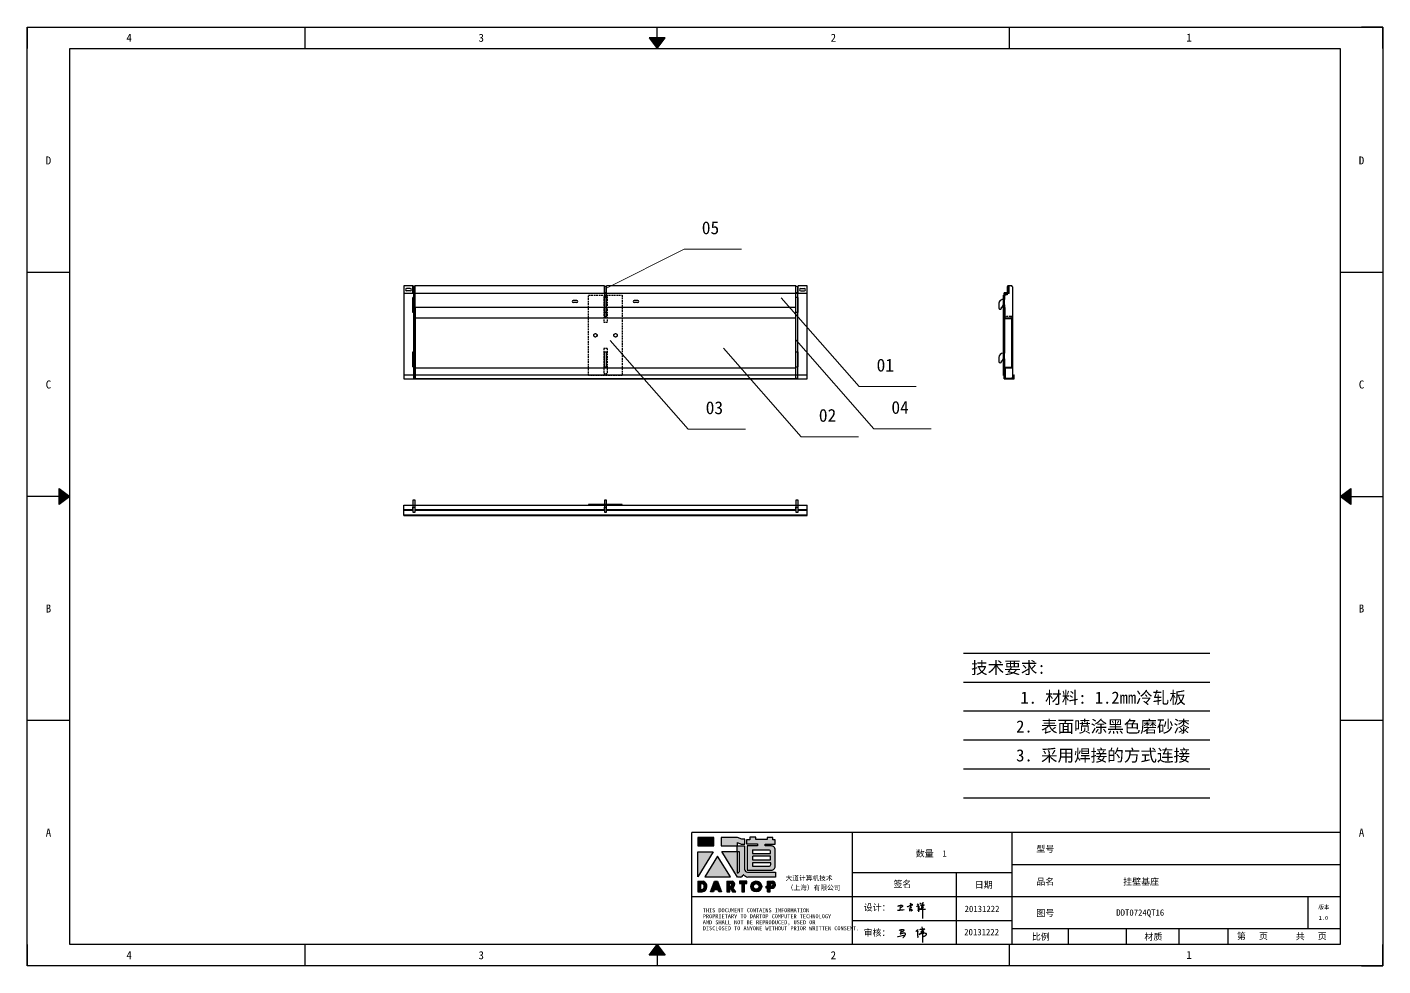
# Model space of a CAD drawing. Header units: millimetres. Extents: x 120943 to 145233, y 4425 to 40233.
# Drawn here: x 121812 to 124372, y 24643 to 26416 of the extents above; entities that cross this region are included whole.
import ezdxf
from ezdxf.enums import TextEntityAlignment as Align

# ---------------------------------------------------------------- set-up
doc = ezdxf.new("R2010")
doc.units = ezdxf.units.MM
doc.linetypes.add('DOT', pattern=[0.25, 0, -0.25])
doc.linetypes.add('HIDDEN2', pattern=[4.7625, 3.175, -1.5875])
for name, color, linetype in [('4', 7, 'Continuous'), ('hidden', 3, 'HIDDEN2'), ('print', 30, 'Continuous')]:
    doc.layers.add(name, color=color, linetype=linetype)
doc.layers.add('dim', color=2, linetype='Continuous', lineweight=9)
doc.styles.add('Dartop', font='SIMFANG.TTF')
doc.styles.add('HZ', font='SimSun.ttf')
doc.styles.add('hzHT', font='SIMHEI.TTF')

# ---------------------------------------------------------------- blocks, each defined once
blk = doc.blocks.new('*U5')
at = {"color": 254, "linetype": 'Continuous', "extrusion": (0, 0, -1)}
for points in [[(-17, 0.333), (-16.812, 0.25), (-17, 0.5)], [(-17, 0.333), (-17.188, 0.25), (-16.812, 0.25)], [(-17, 0.333), (-17, 0.5), (-17.188, 0.25)]]:
    blk.add_solid(points, dxfattribs=at)
blk = doc.blocks.new('*U4')
at = {"color": 254, "linetype": 'Continuous', "extrusion": (0, 0, -1)}
for points in [[(-33.167, 11), (-33, 11), (-33.25, 11.188)], [(-33.167, 11), (-33.25, 11.188), (-33.25, 10.812)], [(-33.167, 11), (-33.25, 10.812), (-33, 11)]]:
    blk.add_solid(points, dxfattribs=at)
blk = doc.blocks.new('*U6')
at = {"color": 254, "linetype": 'Continuous'}
for points in [[(17, 21.667), (17.188, 21.75), (16.812, 21.75)], [(17, 21.667), (16.812, 21.75), (17, 21.5)], [(17, 21.667), (17, 21.5), (17.188, 21.75)]]:
    blk.add_solid(points, dxfattribs=at)
blk = doc.blocks.new('*U3')
at = {"color": 254, "linetype": 'Continuous', "extrusion": (0, 0, -1)}
for points in [[(-0.833, 11), (-0.75, 10.812), (-0.75, 11.188)], [(-0.833, 11), (-0.75, 11.188), (-1, 11)], [(-0.833, 11), (-1, 11), (-0.75, 10.812)]]:
    blk.add_solid(points, dxfattribs=at)
blk = doc.blocks.new('dadao')
for p, q in [((48, 19.2), (44.9, 10.4)), ((44.9, 10.4), (51.2, 10.4)), ((51.2, 10.4), (48, 19.2))]:
    blk.add_line(p, q)
for points in [[(41.8, 121.6), (41.8, 143.7), (-0.4, 143.7), (-0.4, 121.6), (41.8, 121.6)], [(104.8, 122), (104.8, 130.3), (114.1, 126.3), (124.2, 126.3), (124.2, 139.6), (115.9, 139.6), (105.1, 143.9), (61.5, 143.9)], [(61.7, 144), (61.7, 121.3), (103.9, 121.3)], [(113.4, 38.7), (105.1, 38.7), (63, 106.5), (103.9, 106.5), (103.9, 120.9), (103.9, 121.3)], [(109.7, 53.6), (109.7, 106.2), (104.3, 106.2), (104.3, 50.4), (106.6, 50.4)], [(144.6, 94.4), (144.6, 84.8), (192, 84.8), (192, 94.1), (144.9, 94.1)], [(120.2, 45), (119.5, 45), (119.5, 44.6)], [(0, 28), (0, 0), (11.8, 0)], [(0.1, 28), (14, 28)], [(7.1, 21.8), (7.1, 6.1), (12, 6.1)], [(7.1, 21.8), (11.4, 21.8)], [(76.8, 28.2), (76.8, 0), (84.1, 0), (84.1, 11.1), (91.6, -0.1), (100.3, -0.1), (91.7, 11.1)], [(76.8, 28.2), (90.6, 28.2)], [(84, 22.7), (84, 15.3), (87.2, 15.3)], [(84, 22.7), (87.3, 22.7)], [(183.7, 0), (183.7, 9.6), (180.6, 9.6), (180.6, 14.9), (183.8, 14.9), (183.8, 28.1), (196.1, 28.1), (196.5, 28.1)], [(183.7, 0), (190.9, 0), (190.9, 9.6), (198.8, 9.6)], [(194.9, 22.3), (190.8, 22.3), (190.8, 15), (194.4, 15)]]:
    blk.add_lwpolyline(points)
blk.add_lwpolyline([(137.1, 144.2), (137.1, 137.9), (128.3, 137.9), (128.3, 126.5), (157.3, 126.5), (157.3, 121.5), (130.3, 121.5), (130.3, 57.5), (194.4, 57.5, 0.414214), (204.4, 67.5), (204.4, 111.3, 0.414214), (194.4, 121.3), (177.5, 121.3), (177.5, 126.3), (204.7, 126.3), (204.7, 137.7), (198.2, 137.7), (198.2, 143.9), (183.3, 143.9), (183.3, 138), (153, 138), (153, 144.2), (137.1, 144.2)], format="xyb", close=True)
for points in [[(104.8, 122), (123.4, 122), (123.4, 60, 0.414214), (131.4, 52), (204.8, 52), (204.8, 39.1), (131.7, 39.1)], [(144.3, 110.8), (144.3, 101.8), (192.3, 101.8), (192.3, 105.5, 0.414214), (187.3, 110.5), (144.3, 110.5)], [(144.6, 77), (144.6, 67.5), (187.6, 67.5, 0.414214), (192.6, 72.5), (192.6, 76.4), (144.6, 76.4)]]:
    blk.add_lwpolyline(points, format="xyb")
for points in [[(-0.3, 106.2), (40.4, 106.2), (-0.3, 39.7), (-0.3, 106.2)], [(51.7, 94.1), (18.4, 39.3), (86.2, 39.3)], [(43.8, 28.2), (51.8, 28.2), (62.6, -0.1), (55, -0.1), (53.2, 5), (42.9, 5), (41.1, 0), (33.6, 0)], [(110, 28.1), (110, 21.9), (116, 21.9), (116, -0.1), (123.2, -0.1), (123.2, 22), (129.2, 22), (129.2, 28.1), (110, 28.1)]]:
    blk.add_lwpolyline(points, close=True)
for radius in [14.5, 7.44]:
    blk.add_circle((154.2, 14.2), radius)
for centre, radius, start, end in [((99.2, 60.7), 12.6, 305.6399, 325.969), ((111.6, 46.7), 8.19, 282.9811, 347.6627), ((136, 61.7), 22.9, 226.7358, 259.3209), ((8.5, 13.9), 8.49, 294.2143, 69.7177), ((9.6, 14.2), 14.4, 278.6604, 72.3203), ((86.4, 19), 3.8, 282.527, 76.7196), ((88.6, 19.4), 8.95, 290.6073, 77.2124), ((193.7, 18.7), 3.8, 280.9891, 72.5513), ((195.7, 18.6), 9.51, 288.8959, 85.2442)]:
    blk.add_arc(centre, radius, start, end)
blk = doc.blocks.new('h')
for p, q in [((20768.1, -2360.9), (20773, -2359.1)), ((20769.5, -2366.9), (20769.8, -2370.6)), ((20769.8, -2370.6), (20770.9, -2378)), ((20770.9, -2378), (20771.5, -2370.6)), ((20772.4, -2369.3), (20774.9, -2367.8)), ((20773, -2359.1), (20784.1, -2355.2)), ((20773.3, -2331.8), (20775.3, -2338.7)), ((20789.1, -2340.9), (20773.5, -2331.9)), ((20775.3, -2338.7), (20775.6, -2351.2)), ((20775.6, -2351.2), (20775.5, -2357.3)), ((20782.2, -2369.2), (20780, -2377.1)), ((20780, -2377.1), (20788.3, -2371.3)), ((20780.1, -2366.4), (20780.8, -2366.4)), ((20781.9, -2367.4), (20782.2, -2369.2)), ((20845.7, -2343.5), (20848.4, -2353)), ((20848.9, -2370.3), (20847.9, -2424)), ((20848.4, -2353), (20848.9, -2370.3))]:
    blk.add_line(p, q)
for points in [[(20696.6, -2372.4, 0.002073), (20710.6, -2371.9, 0.016137), (20719.6, -2371.3, 0.008314), (20736.9, -2369.3)], [(20699.1, -2348.2, -0.029745), (20704.6, -2345.4, -0.046842), (20708.4, -2344.2, -0.00919), (20714.3, -2343, -0.018517), (20717.2, -2342.5, -0.037841), (20720.3, -2342.4, -0.039541), (20723.2, -2342.8, -0.149785), (20726, -2344.3, -0.204935), (20726.9, -2346.6, -0.074872), (20726.5, -2348.3, -0.061615), (20725.6, -2350.3, -0.034204), (20723.8, -2352.6, -0.045776), (20722.3, -2354.1, -0.054985), (20720.4, -2355.3, -0.036348), (20717.3, -2356.5, -0.067752), (20715.7, -2356.8, -0.043553), (20713.2, -2356.7)], [(20755, -2351.9, -0.024077), (20759.9, -2350.1, -0.013147), (20768.7, -2346.5, -0.00522), (20775.4, -2344.1, -0.018517), (20777.3, -2343.4, -0.008274), (20786.3, -2341, -0.039541), (20788.3, -2340.8, -0.079216), (20789.4, -2341, -0.204935)], [(20813.5, -2350.1, 0.007348), (20815.9, -2348.7, 0.008421), (20818, -2347.3, 0.009459), (20819.7, -2346.2, -0.016325), (20820.7, -2345.5, -0.173771), (20821.8, -2345.3, -0.085159), (20823.9, -2346, -0.125883), (20826, -2347.9, -0.160659), (20826.6, -2350.1, -0.010447), (20826.5, -2352.3, -0.008247), (20826.2, -2355.1, -0.002698), (20825.3, -2374, 0.001562), (20823.9, -2383.7, 0.016137)], [(20816.8, -2335, -0.053561), (20819.6, -2336.1, -0.075272), (20821.3, -2337.3, -0.005295), (20822.5, -2338.5, -0.009337), (20823.1, -2339.1, -0.026146), (20823.7, -2339.8, -0.016644), (20824.5, -2340.9)], [(20832.1, -2329.2, -0.053561), (20834.9, -2330.3, -0.075272), (20836.7, -2331.5, -0.005295), (20837.8, -2332.6, -0.009337), (20838.5, -2333.3, -0.026146), (20839, -2334, -0.016644), (20839.8, -2335.1)], [(20836, -2343.7, -0.02797), (20842.1, -2342.6, -0.048868), (20845.6, -2342.2, -0.00919), (20851.1, -2341.4, -0.018517), (20853.9, -2341.1, -0.037841), (20856.7, -2341.2, -0.039541), (20859.4, -2341.6, -0.018282), (20840.6, -2354.7, -0.000937)], [(20847.6, -2340.2, 0.021784), (20849.6, -2335.9, 0.028296), (20850.8, -2332.4, 0.008136), (20851.9, -2328.2, 0.028913), (20852.2, -2327, 0.08193), (20852.1, -2325.9, 0.075058), (20851.7, -2324.7, 0.275043)]]:
    blk.add_lwpolyline(points, format="xyb")
for points in [[(20711.3, -2343.5), (20711.3, -2343.5), (20711.5, -2355.8), (20710.7, -2368), (20710.6, -2371.9)], [(20821.5, -2350.6), (20822.4, -2359.2), (20822.2, -2364.9), (20821.7, -2369), (20821.3, -2376.3), (20823.6, -2368.5), (20827.2, -2366.3), (20829.5, -2366.3)], [(20840.6, -2354.7), (20850, -2354.7), (20855, -2354.3), (20845.9, -2361.1), (20840.5, -2364), (20833, -2367.5), (20863.2, -2367.4), (20865.9, -2367.3)]]:
    blk.add_lwpolyline(points)
for centre, radius, start, end in [((20773.7, -2371.2), 2.3, 121.9907, 163.60158), ((20787.5, -2406), 40.3, 100.61827, 108.24823), ((20780.8, -2367.6), 1.15, 9.4675, 90)]:
    blk.add_arc(centre, radius, start, end)
blk = doc.blocks.new('HSDJDUJF')
for p, q in [((-3434, 12530.9), (-3434, 12544.4)), ((-3432.8, 12544.4), (-3434, 12544.4)), ((-3432.8, 12529.7), (-3432.8, 12544.4)), ((-3442.3, 12368.4), (-3442.3, 12530.9)), ((-3434, 12530.9), (-3442.3, 12530.9)), ((-3441.1, 12369.6), (-3441.1, 12529.7)), ((-3432.8, 12529.7), (-3441.1, 12529.7)), ((-3442.3, 12368.4), (-3422.8, 12368.4)), ((-3441.1, 12369.6), (-3424, 12369.6)), ((-3424, 12369.6), (-3424, 12375.9)), ((-3424, 12375.9), (-3422.8, 12375.9)), ((-3422.8, 12368.4), (-3422.8, 12375.9))]:
    blk.add_line(p, q)
blk = doc.blocks.new('NFXJNMFM')
for p, q in [((-1379.6, 12736.5), (-1379.6, 12757.7)), ((-1379.6, 12757.7), (-1378.4, 12757.7)), ((-1378.4, 12737.7), (-1378.4, 12757.7)), ((-1379.6, 12736.5), (-1366.3, 12736.5)), ((-1378.4, 12737.7), (-1365.1, 12737.7)), ((-1366.3, 12644.9), (-1366.3, 12736.5)), ((-1365.1, 12643.7), (-1365.1, 12737.7)), ((-1379.6, 12644.9), (-1379.6, 12623.7)), ((-1379.6, 12644.9), (-1366.3, 12644.9)), ((-1378.4, 12643.7), (-1378.4, 12623.7)), ((-1378.4, 12643.7), (-1365.1, 12643.7)), ((-1379.6, 12623.7), (-1378.4, 12623.7))]:
    blk.add_line(p, q)
blk = doc.blocks.new('HSHDUJD')
for p, q in [((-1935.5, 12388.2), (-1935.5, 12381.7)), ((-1930.5, 12390.2), (-1933.5, 12390.2)), ((-1930.5, 12405.2), (-1930.5, 12390.2)), ((-1923, 12407.2), (-1928.5, 12407.2)), ((-1921, 12405.2), (-1921, 12381.7)), ((-1921, 12388.2), (-1921, 12352.2)), ((-1946.5, 12373.7), (-1946.5, 12365.7)), ((-1941.5, 12367.2), (-1940, 12367.2)), ((-1941.5, 12365.7), (-1941.5, 12367.2)), ((-1940, 12367.2), (-1938.5, 12371.2)), ((-1938.5, 12381.7), (-1935.5, 12381.7)), ((-1938.5, 12371.2), (-1935.5, 12371.2)), ((-1935.5, 12371.2), (-1935.5, 12352.2)), ((-1924, 12349.2), (-1932.5, 12349.2))]:
    blk.add_line(p, q)
for centre, radius, start, end in [((-1933.5, 12388.2), 2, 90, 180), ((-1928.5, 12405.2), 2, 90, 180), ((-1923, 12405.2), 2, 0, 90), ((-1938.5, 12373.7), 8, 90, 180), ((-1944, 12365.7), 2.5, 180, 0), ((-1932.5, 12352.2), 3, 180, 270), ((-1924, 12352.2), 3, 270, 0)]:
    blk.add_arc(centre, radius, start, end)
blk = doc.blocks.new('SHYRJDUJ')
for p, q in [((-1764.1, 12062.2), (-1764.1, 12047.2)), ((-1756.6, 12064.2), (-1762.1, 12064.2)), ((-1754.6, 12062.2), (-1754.6, 12038.7)), ((-1780.1, 12030.7), (-1780.1, 12022.7)), ((-1772.1, 12038.7), (-1769.1, 12038.7)), ((-1769.1, 12045.2), (-1769.1, 12038.7)), ((-1764.1, 12047.2), (-1767.1, 12047.2)), ((-1754.6, 12045.2), (-1754.6, 11891.7)), ((-1775.1, 12024.2), (-1773.6, 12024.2)), ((-1775.1, 12022.7), (-1775.1, 12024.2)), ((-1773.6, 12024.2), (-1772.1, 12028.2)), ((-1772.1, 12028.2), (-1769.1, 12028.2)), ((-1769.1, 12028.2), (-1769.1, 11937.2)), ((-1780.1, 11929.2), (-1780.1, 11921.2)), ((-1772.1, 11937.2), (-1769.1, 11937.2)), ((-1775.1, 11922.7), (-1773.6, 11922.7)), ((-1775.1, 11921.2), (-1775.1, 11922.7)), ((-1773.6, 11922.7), (-1772.1, 11926.7)), ((-1772.1, 11926.7), (-1769.1, 11926.7)), ((-1769.1, 11926.7), (-1769.1, 11899.7)), ((-1769.1, 11899.7), (-1768.6, 11899.7)), ((-1768.6, 11899.7), (-1768.6, 11891.7)), ((-1766.6, 11889.7), (-1756.6, 11889.7))]:
    blk.add_line(p, q)
for centre, radius, start, end in [((-1762.1, 12062.2), 2, 90, 180), ((-1756.6, 12062.2), 2, 0, 90), ((-1772.1, 12030.7), 8, 90, 180), ((-1767.1, 12045.2), 2, 90, 180), ((-1777.6, 12022.7), 2.5, 180, 0), ((-1772.1, 11929.2), 8, 90, 180), ((-1777.6, 11921.2), 2.5, 180, 0), ((-1766.6, 11891.7), 2, 180, 270), ((-1756.6, 11891.7), 2, 270, 0)]:
    blk.add_arc(centre, radius, start, end)
blk = doc.blocks.new('GSEHJ')
for p, q in [((-2263.6, 12103.5), (-2200.1, 12103.5)), ((-2263.6, 11951.5), (-2263.6, 12103.5)), ((-2235.1, 12100.5), (-2228.6, 12100.5)), ((-2235.1, 12100.5), (-2235.1, 12052.5)), ((-2228.6, 12100.5), (-2228.6, 12052.5)), ((-2200.1, 12103.5), (-2200.1, 11951.5)), ((-2235.1, 12052.5), (-2228.6, 12052.5)), ((-2228.6, 12002.5), (-2235.1, 12002.5)), ((-2235.1, 12002.5), (-2235.1, 11954.5)), ((-2228.6, 12002.5), (-2228.6, 11954.5)), ((-2228.6, 11954.5), (-2235.1, 11954.5)), ((-2200.1, 11951.5), (-2263.6, 11951.5))]:
    blk.add_line(p, q)
for centre in [(-2250.8, 12027.5), (-2212.8, 12027.5)]:
    blk.add_circle(centre, 3.25)

msp = doc.modelspace()

# ---------------------------------------------------------------- hatches: boundary and pattern name
for points in [[(123108.203, 24885.529), (123078.068, 24885.529), (123078.068, 24869.785), (123108.203, 24869.785)], [(123107.233, 24858.769), (123078.149, 24858.769), (123078.149, 24811.283)], [(123115.295, 24850.152), (123091.52, 24810.967), (123139.932, 24810.967)], [(123170.671, 24802.949), (123156.913, 24802.949), (123156.913, 24798.584), (123161.206, 24798.584), (123161.206, 24782.855), (123166.345, 24782.855), (123166.345, 24798.594), (123170.671, 24798.594)]]:
    msp.add_hatch(color=0).paths.add_polyline_path(points)
h = msp.add_hatch(color=0)
h.paths.add_polyline_path([(123153.237, 24875.961), (123159.888, 24873.088), (123167.078, 24873.088), (123167.078, 24882.604), (123161.146, 24882.604), (123153.417, 24885.657), (123122.442, 24885.657), (123122.442, 24869.562), (123152.58, 24869.562), (123152.58, 24869.236), (123152.58, 24858.949), (123123.355, 24858.949), (123153.415, 24810.573), (123159.367, 24810.573, 0.27937482), (123163.712, 24814.799), (123163.712, 24815.022), (123164.237, 24815.022, 0.14314537), (123172.432, 24810.851), (123224.666, 24810.851), (123224.666, 24820.026), (123172.21, 24820.026, -0.41421356), (123166.496, 24825.74), (123166.496, 24870.07), (123153.237, 24870.07)])
h.paths.add_polyline_path([(123152.884, 24858.744), (123156.713, 24858.743), (123156.713, 24821.197, -0.08893574), (123154.494, 24818.914), (123152.87, 24818.914)], flags=16)
h = msp.add_hatch(color=0)
h.paths.add_polyline_path([(123224.576, 24881.272), (123219.928, 24881.272), (123219.928, 24885.693), (123209.306, 24885.693), (123209.306, 24881.493), (123187.618, 24881.493), (123187.618, 24885.914), (123176.26, 24885.914), (123176.26, 24881.411), (123169.984, 24881.411), (123169.984, 24873.261), (123190.695, 24873.261), (123190.695, 24869.656), (123171.396, 24869.656), (123171.396, 24824.016), (123217.212, 24824.016, 0.41421356), (123224.354, 24831.158), (123224.354, 24862.413, 0.41421356), (123217.212, 24869.555), (123205.101, 24869.555), (123205.101, 24873.093), (123224.576, 24873.093)])
h.paths.add_polyline_path([(123212.153, 24861.818, -0.41421356), (123215.724, 24858.247), (123215.724, 24855.628), (123181.421, 24855.628), (123181.421, 24861.818)], flags=16)
h.paths.add_polyline_path([(123215.502, 24850.102), (123215.502, 24843.47), (123181.643, 24843.47), (123181.643, 24850.102)], flags=16)
h.paths.add_polyline_path([(123215.945, 24837.501), (123215.945, 24834.661, -0.41421356), (123212.374, 24831.09), (123181.643, 24831.09), (123181.643, 24837.501)], flags=16)
h = msp.add_hatch(color=0)
h.paths.add_polyline_path([(123088.34, 24802.877), (123078.363, 24802.877), (123078.363, 24782.915), (123086.766, 24782.915, 0.79301591)])
h.paths.add_polyline_path([(123086.914, 24787.286), (123083.425, 24787.286), (123083.425, 24798.506), (123086.529, 24798.506, -0.67136089)], flags=16)
h = msp.add_hatch(color=0)
h.paths.add_polyline_path([(123115.37, 24803.042), (123109.676, 24803.042), (123102.353, 24782.893), (123107.747, 24782.893), (123109.016, 24786.464), (123116.323, 24786.464), (123117.62, 24782.85), (123123.057, 24782.85)])
h.paths.add_polyline_path([(123114.927, 24790.313), (123110.4, 24790.313), (123112.622, 24796.644)], flags=16)
h = msp.add_hatch(color=0)
h.paths.add_polyline_path([(123143.048, 24803.028), (123133.235, 24803.028), (123133.235, 24782.882), (123138.421, 24782.882), (123138.421, 24790.868), (123143.751, 24782.81), (123150.017, 24782.81), (123143.883, 24790.818, 0.74405494)])
h.paths.add_polyline_path([(123138.373, 24793.85), (123138.373, 24799.14), (123140.691, 24799.14, -0.79680897), (123140.656, 24793.85)], flags=16)
h = msp.add_hatch(color=0)
h.paths.add_polyline_path([(123178.151, 24793.027, 1), (123198.837, 24793.027, 1)])
h.paths.add_polyline_path([(123193.807, 24793.027, -1), (123183.18, 24793.027, -1)], flags=16)
h = msp.add_hatch(color=0)
h.paths.add_polyline_path([(123218.678, 24802.98), (123218.381, 24802.98), (123209.633, 24802.98), (123209.633, 24793.578), (123207.312, 24793.578), (123207.312, 24789.762), (123209.595, 24789.762), (123209.595, 24782.917), (123214.702, 24782.917), (123214.702, 24789.788), (123220.314, 24789.788, 0.81230381)])
h.paths.add_polyline_path([(123214.627, 24793.604), (123214.627, 24798.863), (123217.533, 24798.863, -0.77821343), (123217.236, 24793.604)], flags=16)

# ---------------------------------------------------------------- linework, layer by layer
at = {"color": 0, "linetype": 'DOT'}
for p, q in [((121812.106, 26415.76), (124331.279, 26415.76)), ((121812.106, 24683.373), (121812.106, 26375.471)), ((124371.567, 26375.471), (124371.567, 24683.373)), ((124331.279, 24643.085), (121812.106, 24643.085))]:
    msp.add_line(p, q, dxfattribs=at)
at = {"color": 0}
for p, q in [((121812.106, 26415.76), (121812.106, 26375.471)), ((122337.02, 26375.471), (122337.02, 26415.76)), ((123001.773, 26395.616), (123001.773, 26415.76)), ((123666.526, 26375.471), (123666.526, 26415.76)), ((124371.567, 26415.76), (124331.279, 26415.76)), ((124371.567, 26375.471), (124371.567, 26415.76)), ((121892.682, 24683.373), (121892.682, 26375.471)), ((121892.682, 26375.471), (124290.991, 26375.471)), ((124290.991, 26375.471), (124290.991, 24683.373)), ((121892.682, 25952.447), (121812.106, 25952.447)), ((124371.567, 25952.447), (124290.991, 25952.447)), ((121872.538, 25529.422), (121812.106, 25529.422)), ((124311.135, 25529.422), (124371.567, 25529.422)), ((121892.682, 25106.398), (121812.106, 25106.398)), ((124371.567, 25106.398), (124290.991, 25106.398)), ((124290.991, 24894.886), (123067.241, 24894.886)), ((123067.241, 24683.373), (123067.241, 24894.886)), ((123369.401, 24894.886), (123369.401, 24683.373)), ((123671.562, 24683.373), (123671.562, 24894.886)), ((123671.562, 24834.453), (124290.991, 24834.453)), ((123369.401, 24819.345), (123671.562, 24819.345)), ((123565.806, 24819.345), (123565.806, 24683.373)), ((123067.241, 24774.021), (123369.401, 24774.021)), ((123369.401, 24774.021), (124290.991, 24774.021)), ((124230.559, 24713.589), (124230.559, 24774.021)), ((123369.401, 24728.697), (123671.562, 24728.697)), ((123671.562, 24713.589), (124290.991, 24713.589)), ((123777.869, 24683.373), (123777.869, 24713.589)), ((123887.426, 24683.373), (123887.426, 24713.589)), ((123987.024, 24683.373), (123987.024, 24713.589)), ((124079.478, 24683.373), (124079.478, 24713.589)), ((121812.106, 24683.373), (121812.106, 24643.085)), ((124290.991, 24683.373), (121892.682, 24683.373)), ((122337.02, 24643.085), (122337.02, 24683.373)), ((123666.526, 24643.085), (123666.526, 24683.373)), ((124371.567, 24643.085), (124371.567, 24683.373)), ((123001.773, 24663.229), (123001.773, 24643.085)), ((124331.279, 24643.085), (124371.567, 24643.085))]:
    msp.add_line(p, q, dxfattribs=at)
for p, q in [((122523.467, 25927.428), (122523.467, 25751.428)), ((122540.467, 25927.428), (122523.467, 25927.428)), ((122540.467, 25912.728), (122540.467, 25927.428)), ((122901.967, 25927.428), (122544.467, 25927.428)), ((122544.467, 25912.728), (122544.467, 25927.428)), ((122901.967, 25912.728), (122901.967, 25927.428)), ((123263.467, 25927.428), (122905.967, 25927.428)), ((122905.967, 25912.728), (122905.967, 25927.428)), ((123263.467, 25912.728), (123263.467, 25927.428)), ((123284.467, 25927.428), (123267.467, 25927.428)), ((123267.467, 25912.728), (123267.467, 25927.428)), ((123284.467, 25751.428), (123284.467, 25927.428)), ((123284.467, 25912.728), (122523.467, 25912.728)), ((122535.467, 25921.928), (122528.467, 25921.928)), ((122535.467, 25917.928), (122528.467, 25917.928)), ((122544.467, 25913.928), (122540.467, 25913.928)), ((122544.467, 25904.928), (122540.467, 25904.928)), ((122540.467, 25876.928), (122540.467, 25904.928)), ((122544.467, 25876.928), (122544.467, 25904.928)), ((122905.967, 25913.928), (122901.967, 25913.928)), ((122905.967, 25904.928), (122901.967, 25904.928)), ((122901.967, 25876.928), (122901.967, 25904.928)), ((122905.967, 25876.928), (122905.967, 25904.928)), ((123267.467, 25913.928), (123263.467, 25913.928)), ((123267.467, 25904.928), (123263.467, 25904.928)), ((123263.467, 25876.928), (123263.467, 25904.928)), ((123267.467, 25876.928), (123267.467, 25904.928)), ((123272.467, 25921.928), (123279.467, 25921.928)), ((123272.467, 25917.928), (123279.467, 25917.928)), ((122544.467, 25876.928), (122540.467, 25876.928)), ((122544.467, 25886.428), (122544.467, 25752.428)), ((123263.467, 25886.428), (122544.467, 25886.428)), ((122849.967, 25899.728), (122842.967, 25899.728)), ((122849.967, 25895.728), (122842.967, 25895.728)), ((122905.967, 25876.928), (122901.967, 25876.928)), ((122964.967, 25899.728), (122957.967, 25899.728)), ((122964.967, 25895.728), (122957.967, 25895.728)), ((123263.467, 25752.428), (123263.467, 25886.428)), ((123267.467, 25876.928), (123263.467, 25876.928)), ((123263.467, 25866.428), (122544.467, 25866.428)), ((122540.467, 25802.428), (122544.467, 25802.428)), ((122540.467, 25774.428), (122540.467, 25802.428)), ((122544.467, 25774.428), (122544.467, 25802.428)), ((122901.967, 25802.428), (122905.967, 25802.428)), ((122901.967, 25774.428), (122901.967, 25802.428)), ((122905.967, 25774.428), (122905.967, 25802.428)), ((123263.467, 25802.428), (123267.467, 25802.428)), ((123263.467, 25774.428), (123263.467, 25802.428)), ((123267.467, 25774.428), (123267.467, 25802.428)), ((122540.467, 25774.428), (122544.467, 25774.428)), ((122901.967, 25774.428), (122905.967, 25774.428)), ((123263.467, 25774.428), (123267.467, 25774.428)), ((123284.467, 25751.428), (123284.467, 25796.428)), ((122523.467, 25758.928), (123284.467, 25758.928)), ((122523.467, 25751.428), (123284.467, 25751.428)), ((122544.467, 25772.428), (123263.467, 25772.428)), ((122544.467, 25752.428), (123263.467, 25752.428)), ((123246.467, 25751.428), (123284.467, 25751.428)), ((122523.467, 25513.237), (123284.467, 25513.237)), ((122523.467, 25493.737), (122523.467, 25513.237)), ((122523.467, 25504.937), (122540.467, 25504.937)), ((122523.467, 25503.737), (122540.467, 25503.737)), ((122523.467, 25494.937), (123284.467, 25494.937)), ((122523.467, 25493.737), (123284.467, 25493.737)), ((122540.467, 25503.737), (122540.467, 25509.237)), ((122540.467, 25509.237), (122544.467, 25509.237)), ((122544.467, 25503.737), (122544.467, 25509.237)), ((122544.467, 25504.937), (122901.967, 25504.937)), ((122544.467, 25503.737), (122901.967, 25503.737)), ((122901.967, 25503.737), (122901.967, 25509.237)), ((122901.967, 25509.237), (122905.967, 25509.237)), ((122905.967, 25503.737), (122905.967, 25509.237)), ((122905.967, 25504.937), (123263.467, 25504.937)), ((122905.967, 25503.737), (123263.467, 25503.737)), ((123263.467, 25503.737), (123263.467, 25509.237)), ((123263.467, 25509.237), (123267.467, 25509.237)), ((123267.467, 25503.737), (123267.467, 25509.237)), ((123267.467, 25504.937), (123284.467, 25504.937)), ((123267.467, 25503.737), (123284.467, 25503.737)), ((123284.467, 25493.737), (123284.467, 25513.237)), ((123499.166, 24704.04), (123496.197, 24702.433)), ((123501.303, 24705.181), (123499.166, 24704.04)), ((123499.289, 24707.584), (123503.064, 24707.584)), ((123505.077, 24707.767), (123501.303, 24705.181)), ((123501.439, 24716.544), (123502.306, 24709.302)), ((123502.447, 24703.955), (123502.127, 24687.316)), ((123502.306, 24709.302), (123502.447, 24703.955)), ((123503.064, 24707.584), (123505.077, 24707.767))]:
    msp.add_line(p, q)
for points in [[(123001.773, 26375.471), (123016.881, 26395.616), (122986.665, 26395.616), (123001.773, 26375.471)], [(121892.682, 25529.422), (121872.538, 25514.314), (121872.538, 25544.53), (121892.682, 25529.422)], [(124290.991, 25529.422), (124311.135, 25544.53), (124311.135, 25514.314), (124290.991, 25529.422)], [(123001.773, 24683.373), (123016.881, 24663.229), (122986.665, 24663.229), (123001.773, 24683.373)]]:
    msp.add_lwpolyline(points, close=True, dxfattribs=at)
for points in [[(122544.467, 25751.928), (122544.467, 25926.428), (122541.467, 25926.428), (122541.467, 25751.928)], [(122902.467, 25868.428), (122902.467, 25926.428), (122905.467, 25926.428), (122905.467, 25868.428)], [(123263.467, 25751.928), (123263.467, 25926.428), (123266.467, 25926.428), (123266.467, 25751.928)], [(123655.314, 25909.728), (123656.314, 25909.728), (123656.314, 25757.728), (123655.314, 25757.728)], [(122540.967, 25498.927), (122540.967, 25523.427), (122543.967, 25523.427), (122543.967, 25498.927)], [(122902.467, 25498.927), (122902.467, 25523.427), (122905.467, 25523.427), (122905.467, 25498.927)], [(123263.967, 25498.927), (123263.967, 25523.427), (123266.967, 25523.427), (123266.967, 25498.927)], [(122872.217, 25513.237), (122935.717, 25513.237), (122935.717, 25514.237), (122872.217, 25514.237)]]:
    msp.add_lwpolyline(points, close=True)
for points in [[(123458.464, 24710.196, -0.02974503), (123460.192, 24711.061, -0.04684215), (123461.361, 24711.438, -0.00919025), (123463.186, 24711.806, -0.01851715), (123464.101, 24711.939, -0.03784064), (123465.045, 24711.969, -0.03954126), (123465.942, 24711.857, -0.14978519), (123466.818, 24711.379, -0.20493524), (123467.087, 24710.685, -0.07487171), (123466.985, 24710.138, -0.06161465), (123466.687, 24709.532, -0.0342039), (123466.146, 24708.819, -0.04577587), (123465.662, 24708.356, -0.05498501), (123465.078, 24707.989, -0.03634791), (123464.108, 24707.603, -0.06775206), (123463.623, 24707.519, -0.04355337), (123462.86, 24707.559)], [(123496.197, 24702.433, -0.02974503), (123498.892, 24703.783, -0.04684215), (123500.716, 24704.37, -0.00919025), (123503.563, 24704.945, -0.01851715), (123504.99, 24705.152, -0.03784064), (123506.463, 24705.198, -0.03954126), (123507.863, 24705.024, -0.14978519), (123509.23, 24704.278, -0.20493524), (123509.648, 24703.196, -0.07487171), (123509.489, 24702.342, -0.06161465), (123509.024, 24701.396, -0.0342039), (123508.181, 24700.284, -0.04577587), (123507.427, 24699.563, -0.05498501), (123506.514, 24698.989, -0.03634791), (123505.002, 24698.388, -0.06775206), (123504.245, 24698.257, -0.04355337), (123503.055, 24698.319)], [(123497.435, 24712.038, -0.02797026), (123499.876, 24712.489, -0.04886788), (123501.291, 24712.639, -0.00919025), (123503.516, 24712.969, -0.01851715), (123504.628, 24713.071, -0.03784064), (123505.768, 24713.047, -0.03954126), (123506.844, 24712.856, -0.01828189), (123499.289, 24707.584, -0.0009369)]]:
    msp.add_lwpolyline(points, format="xyb")
msp.add_lwpolyline([(123462.272, 24711.631), (123462.272, 24711.631), (123461.695, 24708.091), (123460.744, 24704.762), (123460.122, 24702.719)])
for centre in [(122884.967, 25833.728), (122922.967, 25833.728)]:
    msp.add_circle(centre, 3.25)
for centre, radius, start, end in [((122528.467, 25919.928), 2, 90, 270), ((122535.467, 25919.928), 2, 270, 90), ((123272.467, 25919.928), 2, 90, 270), ((123279.467, 25919.928), 2, 270, 90), ((122842.967, 25897.728), 2, 90, 270), ((122849.967, 25897.728), 2, 270, 90), ((122957.967, 25897.728), 2, 90, 270), ((122964.967, 25897.728), 2, 270, 90), ((123313.643, 25274.478), 593.276, 283.91895, 284.971512), ((123469.88, 24685.831), 19.504, 113.202449, 120.017497), ((123465.302, 24696.51), 7.885, 102.47486, 113.202449), ((123476.728, 24644.865), 60.779, 100.36867, 102.47486), ((123468.484, 24689.917), 14.979, 96.125337, 100.36867), ((123434.175, 24727.633), 44.385, 316.919563, 320.58866), ((123467.686, 24697.355), 7.499, 87.457037, 96.125337), ((123467.714, 24697.983), 6.87, 78.399567, 87.457037), ((123459.326, 24706.072), 11.285, 324.094808, 331.378357), ((123468.684, 24702.71), 2.045, 44.324655, 78.399567), ((123468.085, 24701.644), 1.508, 319.573073, 337.48549), ((123463.932, 24704.962), 6.777, 324.910666, 333.348429), ((123467.228, 24703.731), 3.301, 326.76781, 340.871018), ((123469.336, 24703.346), 1.134, 357.998393, 44.324655), ((123468.227, 24703.384), 2.243, 340.871018, 357.998393), ((123475.309, 24734.162), 29.831, 299.265464, 300.9495), ((123542.89, 24484.113), 230.333, 102.46592, 103.2053), ((123385.925, 24819.453), 152.514, 313.366132, 315.296084), ((123974.891, 24626.518), 486.8, 171.410173, 171.768083), ((123493.192, 24708.041), 0.975, 52.375745, 91.291159), ((122635.401, 24735.709), 858.927, 357.565664, 358.057278), ((123492.858, 24708.193), 1.118, 357.196828, 33.705179), ((123467.703, 24709.84), 26.332, 352.912546, 354.802684), ((123477.581, 24708.941), 16.413, 354.802684, 357.196828), ((123454.045, 24704.575), 6.385, 281.076982, 291.212632), ((123464.032, 24701.585), 5.03, 283.816254, 294.030509), ((123465.105, 24699.097), 2.32, 294.836428, 309.901134)]:
    msp.add_arc(centre, radius, start, end)
at = {"layer": 'Defpoints'}
for p, q in [((123580.075, 25233.699), (124045.113, 25233.699)), ((123580.075, 25179.099), (124045.113, 25179.099)), ((123580.075, 25179.099), (124045.113, 25179.099)), ((123580.075, 25124.499), (124045.113, 25124.499)), ((123580.075, 25069.899), (124045.113, 25069.899)), ((123580.075, 25015.299), (124045.113, 25015.299)), ((123580.075, 24960.699), (124045.113, 24960.699))]:
    msp.add_line(p, q, dxfattribs=at)
at = {"layer": 'dim'}
for p, q in [((122904.399, 25922.426), (123052.64, 25996.251)), ((123052.64, 25996.251), (123160.66, 25996.251)), ((123235.784, 25904.438), (123382.69, 25736.902)), ((122913.106, 25823.984), (123060.012, 25656.448)), ((123126.695, 25809.571), (123273.601, 25642.035)), ((123263.696, 25824.568), (123410.603, 25657.032)), ((123382.69, 25736.902), (123490.71, 25736.902)), ((123060.012, 25656.448), (123168.032, 25656.448)), ((123410.603, 25657.032), (123518.622, 25657.032)), ((123273.601, 25642.035), (123381.621, 25642.035))]:
    msp.add_line(p, q, dxfattribs=at)
at = {"layer": 'print'}
msp.add_lwpolyline([(121812.106, 26415.76), (124371.567, 26415.76), (124371.567, 24643.085), (121812.106, 24643.085)], close=True, dxfattribs=at)

# ---------------------------------------------------------------- block references
at = {"color": 0, "linetype": 'Continuous', "xscale": 80.57610619627711, "yscale": 80.57610619687368, "zscale": 80.57610619687446}
for name, p in [('*U6', (121631.979, 24643.085)), ('*U3', (121812.106, 24643.085)), ('*U4', (121631.979, 24643.085)), ('*U5', (121631.979, 24643.085))]:
    msp.add_blockref(name, p, dxfattribs=at)
for name, p in [('HSDJDUJF', (127098.604, 13383.043)), ('SHYRJDUJ', (125426.632, 13862.949)), ('NFXJNMFM', (125037.077, 13128.883))]:
    msp.add_blockref(name, p)
at = {"color": 0}
for name, p, xscale, yscale, zscale in [('dadao', (123078.363, 24782.915), 0.7141973048657924, 0.7141973049202118, 0.7141973049268417), ('h', (117041.581, 25483.62), 0.3098964079397265, 0.3098964079412326, 0.3098964079411201)]:
    msp.add_blockref(name, p, dxfattribs=dict(at, xscale=xscale, yscale=yscale, zscale=zscale))
at = {"layer": 'hidden'}
for name, p in [('GSEHJ', (125135.816, 13806.275)), ('HSHDUJD', (125593.035, 13519.938))]:
    msp.add_blockref(name, p, dxfattribs=at)

# ---------------------------------------------------------------- texts
at = {"color": 0}
for s, height, style, p in [('4', 15.108, 'Dartop', (122004.644, 26395.616)), ('3', 15.108, 'Dartop', (122669.396, 26395.616)), ('2', 15.108, 'Dartop', (123334.149, 26395.616)), ('1', 15.108, 'Dartop', (124005.789, 26396.095)), ('D', 15.108, 'Dartop', (121852.394, 26163.959)), ('D', 15.108, 'Dartop', (124331.279, 26163.959)), ('05', 24.1728, 'hzHT', (123102.191, 26036.837)), ('01', 24.1728, 'hzHT', (123432.241, 25777.487)), ('C', 15.108, 'Dartop', (121852.394, 25740.935)), ('C', 15.108, 'Dartop', (124331.279, 25740.935)), ('03', 24.1728, 'hzHT', (123109.563, 25697.033)), ('04', 24.1728, 'hzHT', (123460.153, 25697.617)), ('02', 24.1728, 'hzHT', (123323.152, 25682.62)), ('B', 15.108, 'Dartop', (121852.394, 25317.91)), ('B', 15.108, 'Dartop', (124331.279, 25317.91)), ('A', 15.108, 'Dartop', (121852.394, 24894.886)), ('A', 15.108, 'Dartop', (124331.279, 24894.886)), ('数量  1', 12.0864, 'hzHT', (123518.857, 24855.266)), ('型号', 12.0864, 'hzHT', (123734.269, 24864.142)), ('签名', 12.0864, 'hzHT', (123464.564, 24797.667)), ('日期', 12.0864, 'hzHT', (123617.926, 24796.18)), ('品名', 12.0864, 'hzHT', (123734.269, 24802.095)), ('挂壁基座', 12.0864, 'hzHT', (123915.192, 24802.095)), ('20131222', 12.0864, 'hzHT', (123614.824, 24750.741)), ('图号', 12.0864, 'hzHT', (123734.269, 24743.018)), ('DDT0724QT16', 12.08642, 'hzHT', (123913.502, 24743.807)), ('版本', 7.554, 'hzHT', (124260.192, 24753.967)), ('1.0', 7.554, 'Dartop', (124259.284, 24733.779)), ('20131222', 12.0864, 'hzHT', (123614.104, 24706.885)), ('比例', 12.0864, 'hzHT', (123725.841, 24698.167)), ('材质', 12.0864, 'hzHT', (123938.341, 24698.167)), ('第   页', 12.0864, 'hzHT', (124125.309, 24699.42)), ('共   页', 12.0864, 'hzHT', (124236.333, 24698.98)), ('4', 15.108, 'Dartop', (122004.644, 24663.229)), ('3', 15.108, 'Dartop', (122669.396, 24663.229)), ('2', 15.108, 'Dartop', (123334.149, 24663.229)), ('1', 15.108, 'Dartop', (124005.789, 24663.708))]:
    msp.add_text(s, height=height, dxfattribs=dict(at, style=style)).set_placement(p, align=Align.MIDDLE_CENTER)
at = {"style": 'HZ'}
for s, p in [('技术要求:', (123664.53, 25206.143)), ('     1. 材料: 1.2mm冷轧板', (123804.397, 25149.656)), ('     2. 表面喷涂黑色磨砂漆', (123804.397, 25095.227)), ('     3. 采用焊接的方式连接', (123804.397, 25040.627))]:
    msp.add_text(s, height=22.932, dxfattribs=at).set_placement(p, align=Align.MIDDLE_CENTER)
at = {"color": 0, "style": 'hzHT'}
for s, height, p in [('THIS DOCUMENT CONTAINS INFORMATION', 7.55401, (123087.635, 24744.335)), ('设计：', 12.0864, (123391.346, 24747.311)), ('AND SHALL NOT BE REPRODUCED, USED OR', 7.55401, (123087.635, 24721.673)), ('PROPRIETARY TO DARTOP COMPUTER TECHNOLOGY', 7.55401, (123087.635, 24733.004)), ('DISCLOSED TO ANYONE WITHOUT PRIOR WRITTEN CONSENT.', 7.55401, (123087.635, 24710.342)), ('审核：', 12.0864, (123391.167, 24699.716))]:
    msp.add_text(s, height=height, dxfattribs=at).set_placement(p)
at = {"layer": '4', "color": 0, "style": 'hzHT'}
for s, p in [('大道计算机技术', (123243.873, 24804.334)), ('（上海）有限公司', (123246.154, 24786.268))]:
    msp.add_text(s, height=9.0648, dxfattribs=at).set_placement(p)

doc.saveas('drawing.dxf')
